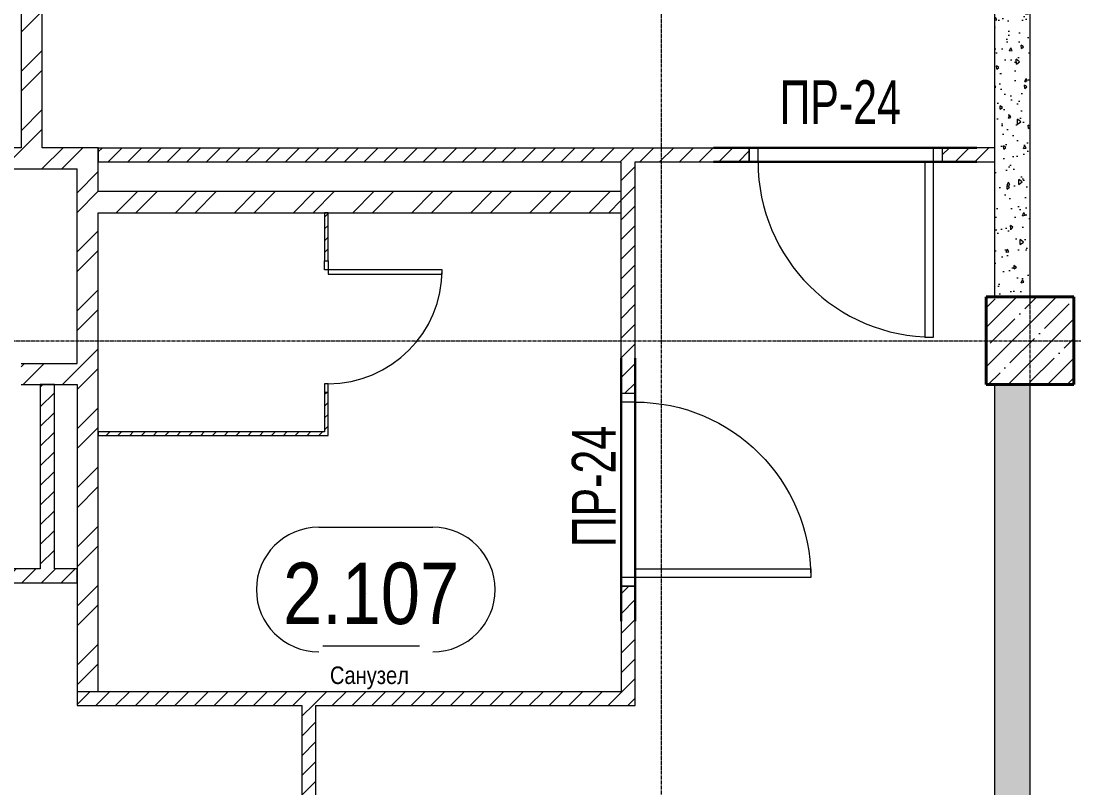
# Model space of a CAD drawing. Header units: millimetres. Extents: x -65509 to 912790, y 446 to 713294.
# Drawn here: x 176045 to 182045, y 221025 to 225398 of the extents above; entities that cross this region are included whole.
import ezdxf
from ezdxf.enums import TextEntityAlignment as Align

# ---------------------------------------------------------------- set-up
doc = ezdxf.new("R2010")
doc.units = ezdxf.units.MM
doc.linetypes.add('CENTER2', pattern=[28.575, 19.05, -3.175, 3.175, -3.175])
doc.linetypes.add('HIDDEN2', pattern=[4.7625, 3.175, -1.5875])
doc.layers.get('Defpoints').update_dxf_attribs({"color": 250})
for name, color, linetype, lineweight in [('АР_Area', 250, 'Continuous', 5), ('АР_Двери', 5, 'Continuous', 9), ('АР_Колонны', 250, 'Continuous', 30), ('АР_Стены ГКЛ', 250, 'Continuous', 15), ('АР_Стены ЖБ', 250, 'Continuous', 35), ('АР_Стены кирпич', 250, 'Continuous', 20), ('АР_Стены ПЕНОблок', 250, 'Continuous', 20), ('АР_Штриховка', 250, 'Continuous', 0), ('Двери кабины', 250, 'Continuous', 0), ('РД_Оси_100', 250, 'Continuous', 0)]:
    doc.layers.add(name, color=color, linetype=linetype, lineweight=lineweight)
doc.layers.add('РД_Перемычка инж проемов', color=250, linetype='Continuous')
doc.layers.add('РД_Проем', color=250, linetype='Continuous', lineweight=0, plot=False)
doc.layers.add('РД_проем_инж перемыч_подсчет', color=250, linetype='Continuous', lineweight=30, plot=False)
doc.styles.add('Arial0', font='arial.ttf')
doc.styles.add('style1', font='ARIALN.TTF')
doc.styles.add('ккк', font='isocpeur.ttf', dxfattribs={"width": 0.85, "oblique": 15})
pattern_1 = [(95, (142195.16, 127275.07), (140.09465, 117.55338), [19.05, -209.55]), (40, (142195.16, 127275.07), (-160.01845, 110.17673), [15.24, -167.6406]), (145.45144, (142206.83, 127284.87), (-19.9238, 227.7301), [16.19, -178.09024]), (91.1842, (142159.24, 127311), (221.41024, 161.9534), [28.575, -314.325]), (141.63556, (142177.7, 127324.5), (-7.0866, 342.82676), [24.285, -267.1356]), (36.18415, (142159.24, 127311), (-7.0866, 342.8268), [22.86, -251.4597]), (66, (142186.18, 127319.97), (179.51998, 34.89515), [19.05, -209.55]), (11, (142186.18, 127319.97), (-86.53993, 173.9412), [15.24, -167.64]), (116.45145, (142201.14, 127322.88), (92.98005, 208.83634), [16.19, -178.08994]), (82.5, (142195.16, 127275.07), (-57.60547, 61.973414), [0, -165.608, 0, -170.18, 0, -168.275]), (52.5, (142195.16, 127275.07), (-23.58973, 118.087), [0, -97.028, 0, -161.798, 0, -64.135]), (12.5, (142155.105, 127235.02), (99.927863, 91.826196), [0, -63.5, 0, -198.12, 0, -262.89]), (2.5, (142137.14, 127217.06), (86.7639, 122.72239), [0, -82.55, 0, -131.572, 0, -186.69])]
pattern_2 = [(45, (142195.16, 127275.07), (-56.1266, 56.1266), [])]

# ---------------------------------------------------------------- blocks, each defined once
blk = doc.blocks.new('СОШ_2200_АР_ОСИ_М100_28.05.24')
at = {"layer": 'РД_Оси_100', "linetype": 'CENTER2'}
for p, q in [((37500, -6155), (37500, 139938.679)), ((-5954.958, 96300), (119910, 96300))]:
    blk.add_line(p, q, dxfattribs=at)
at = {"layer": 'РД_Оси_100', "color": 1, "linetype": 'CENTER2'}
blk.add_line((39600, -6155), (39600, 139938.679), dxfattribs=at)
blk = doc.blocks.new('MOK-МаркаПом_овал_ареал')
for p, q in [((-2.986, 3.764), (3.522, 3.764)), ((-2.75, -3), (2.75, -3))]:
    blk.add_line(p, q)
for centre, radius, start, end in [((-2.986, 0.215), 3.55, 90, 270), ((3.522, 0.215), 3.55, 270, 90), ((-7.411, 0), 7.161, 0, 0.00095)]:
    blk.add_arc(centre, radius, start, end)
at = {"color": 0, "style": 'style1'}
blk.add_attdef('АР-ПОМЕЩЕНИЕ:НОМЕР', text='', height=3, dxfattribs=at).set_placement((0.261, 0), align=Align.MIDDLE)
blk = doc.blocks.new('MOK-МаркаПеремычки')
at = {"color": 0, "style": 'ккк', "oblique": 15, "width": 0.85}
blk.add_attdef('АР-ПРОЕМ:ПЕРЕМЫЧКА', text='', height=2.5, dxfattribs=at).set_placement((0, 0), align=Align.MIDDLE)

msp = doc.modelspace()

# ---------------------------------------------------------------- hatches: boundary and pattern name
at = {"layer": 'АР_Штриховка', "linetype": 'Continuous', "lineweight": 0}
h = msp.add_hatch(dxfattribs=at)
h.set_pattern_fill('ANSI32', color=256, scale=25, style=0)
h.set_pattern_definition([(45, (142195.16, 127275.07), (-168.3798, 168.3798), []), (45, (142307.4, 127275.07), (-168.3798, 168.3798), [])])
h.paths.add_polyline_path([(176045.157, 224675.073), (176125.157, 224645.073), (176165.157, 224675.073), (176165.157, 227675.073), (176045.157, 227675.073)], flags=0)
h = msp.add_hatch(dxfattribs=at)
h.set_pattern_fill('AR-CONC', color=256, angle=-315, style=0)
h.set_pattern_definition(pattern_1)
h.paths.add_polyline_path([(181795.157, 227375.073), (181595.157, 227375.073), (181595.157, 224675.073), (181795.157, 224675.073)], flags=0)
h.paths.add_polyline_path([(181795.157, 224675.073), (181595.157, 224675.073), (181595.157, 223825.073), (181795.157, 223825.073)], flags=0)
h = msp.add_hatch(dxfattribs=at)
h.set_pattern_fill('ANSI32', color=256, scale=25, angle=-360, style=0)
h.set_pattern_definition([(45, (142195.16, 127275.07), (-168.3798, 168.3798), []), (45, (142307.4, 127275.07), (-168.3798, 168.3798), [])])
h.paths.add_polyline_path([(175665.157, 224675.073), (175665.157, 224555.073), (176165.157, 224555.073), (176125.157, 224645.073), (176045.157, 224675.073)], flags=0)
h.paths.add_polyline_path([(176165.157, 224675.073), (176125.157, 224645.073), (176165.157, 224555.073), (176365.157, 224555.073), (176485.157, 224675.073)], flags=0)
h = msp.add_hatch(dxfattribs=at)
h.set_pattern_fill('ANSI32', color=256, scale=25, style=0)
h.set_pattern_definition([(45, (142195.16, 127275.07), (-168.3798, 168.3798), []), (45, (142307.4, 127275.07), (-168.3798, 168.3798), [])])
h.paths.add_polyline_path([(176365.157, 224305.073), (176455.157, 224345.073), (176485.157, 224425.073), (176485.157, 224675.073), (176365.157, 224555.073)], flags=0)
h.paths.add_polyline_path([(176485.157, 223325.073), (176395.157, 223365.073), (176365.157, 223325.073), (176365.157, 221575.073), (176485.157, 221575.073)], flags=0)
h.paths.add_polyline_path([(176365.157, 223445.073), (176395.157, 223365.073), (176485.157, 223325.073), (176485.157, 224305.073), (176455.157, 224345.073), (176365.157, 224305.073)], flags=0)
at = {"layer": 'АР_Штриховка', "linetype": 'Continuous', "lineweight": 0, "ltscale": 0.5}
h = msp.add_hatch(dxfattribs=at)
h.set_pattern_fill('ANSI31', color=256, scale=25, style=0)
h.set_pattern_definition(pattern_2)
h.paths.add_polyline_path([(181295.157, 224675.073), (181295.157, 224595.073), (181595.157, 224595.073), (181595.157, 224675.073)], flags=0)
h.paths.add_polyline_path([(180195.157, 224595.073), (180195.157, 224675.073), (179465.157, 224675.073), (179491.824, 224615.073), (179545.157, 224595.073)], flags=0)
h.paths.add_polyline_path([(179465.157, 224595.073), (179491.824, 224615.073), (179465.157, 224675.073), (176485.157, 224675.073), (176485.157, 224595.073)], flags=0)
h = msp.add_hatch(dxfattribs=at)
h.set_pattern_fill('ANSI31', color=256, scale=25, angle=-360, style=0)
h.set_pattern_definition([(45, (142195.16, 127275.07), (-56.1266, 56.1266), [])])
h.paths.add_polyline_path([(179545.157, 224595.073), (179491.824, 224615.073), (179465.157, 224595.073), (179465.157, 224305.073), (179545.157, 224305.073)], flags=0)
h.paths.add_polyline_path([(179545.157, 224305.073), (179465.157, 224305.073), (179465.157, 223275.073), (179545.157, 223275.073)], flags=0)
h.paths.add_polyline_path([(179545.157, 222175.073), (179465.157, 222175.073), (179465.157, 221575.073), (179545.157, 221495.073)], flags=0)
at = {"layer": 'АР_Штриховка', "linetype": 'Continuous', "lineweight": 0}
h = msp.add_hatch(dxfattribs=at)
h.set_pattern_fill('ANSI32', color=256, scale=25, angle=-360, style=0)
h.set_pattern_definition([(45, (142195.16, 127275.07), (-168.3798, 168.3798), []), (45, (142307.4, 127275.07), (-168.3798, 168.3798), [])])
h.paths.add_polyline_path([(176485.157, 224425.073), (176455.157, 224345.073), (176485.157, 224305.073), (179465.157, 224305.073), (179465.157, 224425.073)], flags=0)
h = msp.add_hatch(dxfattribs=at)
h.set_pattern_fill('ANSI31', color=256, scale=15, style=0)
h.set_pattern_definition([(45, (142195.157, 127275.073), (-33.67596, 33.67596), [])])
h.paths.add_polyline_path([(177775.157, 223055.073), (177795.157, 223035.073), (177795.157, 223280.073), (177775.157, 223280.073)], flags=0)
h.paths.add_polyline_path([(177775.157, 224030.073), (177795.157, 224030.073), (177795.157, 224305.073), (177775.157, 224305.073)], flags=0)
at = {"layer": 'АР_Штриховка', "linetype": 'Continuous', "lineweight": 5}
h = msp.add_hatch(dxfattribs=at)
h.set_pattern_fill('ANSI35', color=256, scale=25, style=0)
h.set_pattern_definition([(45, (142195.16, 127275.07), (-112.2532, 112.2532), []), (45, (142307.41, 127275.07), (-112.2532, 112.2532), [198.4375, -39.6875, 0, -39.6875])])
h.paths.add_polyline_path([(181545.157, 223325.073), (182045.157, 223325.073), (182045.157, 223825.073), (181545.157, 223825.073)], flags=0)
at = {"layer": 'АР_Штриховка', "linetype": 'Continuous', "lineweight": 0}
h = msp.add_hatch(dxfattribs=at)
h.set_pattern_fill('ANSI32', color=256, scale=25, style=0)
h.set_pattern_definition([(45, (142195.16, 127275.07), (-168.3798, 168.3798), []), (45, (142307.4, 127275.07), (-168.3798, 168.3798), [])])
h.paths.add_polyline_path([(176045.157, 223445.073), (176045.157, 223325.073), (176154.884, 223325.073), (176154.884, 223445.073)], flags=0)
h.paths.add_polyline_path([(176154.884, 223445.073), (176154.884, 223325.073), (176234.884, 223325.074), (176234.884, 223325.073), (176365.157, 223325.073), (176395.157, 223365.073), (176365.157, 223445.073)], flags=0)
at = {"layer": 'АР_Штриховка', "linetype": 'Continuous', "lineweight": 0, "ltscale": 0.5}
h = msp.add_hatch(dxfattribs=at)
h.set_pattern_fill('ANSI31', color=256, scale=25, angle=-360, style=0)
h.set_pattern_definition([(45, (142195.16, 127275.07), (-56.1266, 56.1266), [])])
h.paths.add_polyline_path([(176234.884, 223325.074), (176154.884, 223325.073), (176154.899, 222275.073), (176181.566, 222255.073), (176234.899, 222275.073)], flags=0)
at = {"layer": 'АР_Штриховка', "linetype": 'Continuous', "lineweight": 0}
h = msp.add_hatch(dxfattribs=at)
h.set_pattern_fill('AR-CONC', color=256, angle=-315, style=0)
h.set_pattern_definition(pattern_1)
h.paths.add_polyline_path([(181795.157, 223325.073), (181595.157, 223325.073), (181595.157, 218425.242), (181795.157, 218425.242)], flags=0)
h.paths.add_polyline_path([(181795.157, 218425.242), (181595.157, 218425.242), (181595.157, 218425.073), (181795.157, 218425.073)], flags=0)
h = msp.add_hatch(dxfattribs=at)
h.set_pattern_fill('ANSI31', color=256, scale=15, style=0)
h.set_pattern_definition([(45, (142195.157, 127275.073), (-33.67596, 33.67596), [])])
h.paths.add_polyline_path([(177795.157, 223035.073), (177775.157, 223055.073), (176485.157, 223055.073), (176485.157, 223035.073)], flags=0)
at = {"layer": 'АР_Штриховка', "linetype": 'Continuous', "lineweight": 0, "ltscale": 0.5}
h = msp.add_hatch(dxfattribs=at)
h.set_pattern_fill('ANSI31', color=256, scale=25, style=0)
h.set_pattern_definition(pattern_2)
h.paths.add_polyline_path([(176365.157, 222195.073), (176365.157, 222275.073), (176234.899, 222275.073), (176181.566, 222255.073), (176154.899, 222195.073)], flags=0)
h.paths.add_polyline_path([(176154.899, 222195.073), (176181.566, 222255.073), (176154.899, 222275.073), (172275.157, 222275.073), (172195.157, 222195.073)], flags=0)
h = msp.add_hatch(dxfattribs=at)
h.set_pattern_fill('ANSI31', color=256, scale=25, style=0)
h.set_pattern_definition(pattern_2)
h.paths.add_polyline_path([(176485.157, 221495.073), (176485.157, 221575.073), (176365.157, 221575.073), (176365.157, 221495.073)], flags=0)
h.paths.add_polyline_path([(179545.157, 221495.073), (179465.157, 221575.073), (177725.182, 221575.073), (177698.515, 221515.073), (177725.182, 221495.073)], flags=0)
h.paths.add_polyline_path([(177645.182, 221495.073), (177698.515, 221515.073), (177725.182, 221575.073), (176485.157, 221575.073), (176485.157, 221495.073)], flags=0)
h = msp.add_hatch(dxfattribs=at)
h.set_pattern_fill('ANSI31', color=256, scale=25, style=0)
h.set_pattern_definition([(45, (142195.16, 127275.07), (-56.1266, 56.1266), [])])
h.paths.add_polyline_path([(177645.182, 218125.073), (177725.182, 218125.073), (177725.182, 221495.073), (177698.515, 221515.073), (177645.182, 221495.073)], flags=0)

# ---------------------------------------------------------------- linework, layer by layer
at = {"layer": 'АР_Двери', "linetype": 'Continuous', "lineweight": 9}
for points in [[(180245.157, 224675.073), (180195.157, 224675.073), (180195.157, 224595.073), (180245.157, 224595.073)], [(181245.157, 224675.073), (181295.157, 224675.073), (181295.157, 224595.073), (181245.157, 224595.073)], [(181245.157, 224595.073), (181195.157, 224595.073), (181195.157, 223595.073), (181245.157, 223595.073)], [(179465.157, 223225.073), (179465.157, 223275.073), (179545.157, 223275.073), (179545.157, 223225.073)], [(179545.157, 222225.073), (179545.157, 222275.073), (180545.157, 222275.073), (180545.157, 222225.073)], [(179465.157, 222225.073), (179465.157, 222175.073), (179545.157, 222175.073), (179545.157, 222225.073)]]:
    msp.add_lwpolyline(points, close=True, dxfattribs=at)
msp.add_arc((181245.157, 224595.073), 1000, 180, 270, dxfattribs=at)
at = {"layer": 'АР_Двери', "linetype": 'Continuous', "lineweight": 9, "extrusion": (0, 0, -1)}
msp.add_arc((-179545.157, 222225.073), 1000, 90, 180, dxfattribs=at)
at = {"layer": 'АР_Колонны', "linetype": 'HIDDEN2', "lineweight": 25}
for p, q in [((181545.157, 223825.073), (182045.157, 223825.073)), ((181545.157, 223325.073), (181545.157, 223825.073)), ((182045.157, 223825.073), (182045.157, 223325.073)), ((182045.157, 223325.073), (181545.157, 223325.073))]:
    msp.add_line(p, q, dxfattribs=at)
at = {"layer": 'АР_Колонны', "linetype": 'Continuous', "lineweight": 35}
for p, q in [((181545.157, 223825.073), (182045.157, 223825.073)), ((181545.157, 223325.073), (181545.157, 223825.073)), ((182045.157, 223325.073), (182045.157, 223825.073)), ((181545.157, 223325.073), (182045.157, 223325.073)), ((181545.157, 223325.073), (182045.157, 223325.073))]:
    msp.add_line(p, q, dxfattribs=at)
at = {"layer": 'АР_Стены ГКЛ', "linetype": 'Continuous', "lineweight": 15}
for p, q in [((177795.157, 224305.073), (177775.157, 224305.073)), ((177775.157, 224305.073), (177775.157, 224030.073)), ((177795.157, 224030.073), (177795.157, 224305.073)), ((177775.157, 224030.073), (177795.157, 224030.073)), ((177795.157, 223280.073), (177775.157, 223280.073)), ((177775.157, 223280.073), (177775.157, 223055.073)), ((177795.157, 223035.073), (177795.157, 223280.073)), ((177775.157, 223055.073), (176485.157, 223055.073)), ((176485.157, 223055.073), (176485.157, 223035.073)), ((176485.157, 223035.073), (177795.157, 223035.073))]:
    msp.add_line(p, q, dxfattribs=at)
at = {"layer": 'АР_Стены ЖБ', "linetype": 'Continuous', "lineweight": 40}
for p, q in [((182045.157, 223825.073), (181545.157, 223825.073)), ((181545.157, 223825.073), (181545.157, 223325.073)), ((182045.157, 223325.073), (182045.157, 223825.073)), ((181545.157, 223325.073), (182045.157, 223325.073))]:
    msp.add_line(p, q, dxfattribs=at)
at = {"layer": 'АР_Стены кирпич', "linetype": 'Continuous', "lineweight": 20}
for p, q in [((176045.157, 227675.073), (176045.157, 224675.073)), ((176165.157, 224675.073), (176165.157, 227675.073)), ((176045.157, 224675.073), (175665.157, 224675.073)), ((176485.157, 224675.073), (176165.157, 224675.073)), ((176485.157, 224425.073), (176485.157, 224675.073)), ((175665.157, 224555.073), (176165.157, 224555.073)), ((176165.157, 224555.073), (176365.157, 224555.073)), ((176365.157, 223445.073), (176365.157, 224555.073)), ((179465.157, 224425.073), (176485.157, 224425.073)), ((179465.157, 224305.073), (179465.157, 224425.073)), ((176485.157, 221575.073), (176485.157, 224305.073)), ((176485.157, 224305.073), (179465.157, 224305.073)), ((176045.157, 223445.073), (176365.157, 223445.073)), ((176045.157, 223325.073), (176154.884, 223325.073)), ((176154.884, 223325.073), (176234.884, 223325.074)), ((176234.884, 223325.074), (176234.884, 223325.073)), ((176234.884, 223325.073), (176365.157, 223325.073)), ((176365.157, 223325.073), (176365.157, 221575.073)), ((176365.157, 221575.073), (176485.157, 221575.073))]:
    msp.add_line(p, q, dxfattribs=at)
at = {"layer": 'АР_Стены ПЕНОблок', "linetype": 'Continuous', "lineweight": 20}
for p, q in [((181595.157, 223825.073), (181595.157, 227375.073)), ((181795.157, 223825.073), (181795.157, 227375.073)), ((176485.157, 224675.073), (180195.157, 224675.073)), ((176485.157, 224675.073), (176485.157, 224595.073)), ((180195.157, 224595.073), (180195.157, 224675.073)), ((181295.157, 224675.073), (181295.157, 224595.073)), ((181595.157, 224675.073), (181295.157, 224675.073)), ((181595.157, 224595.073), (181595.157, 224675.073)), ((176485.157, 224595.073), (179465.157, 224595.073)), ((179465.157, 223275.073), (179465.157, 224595.073)), ((179545.157, 224595.073), (180195.157, 224595.073)), ((179545.157, 223275.073), (179545.157, 224595.073)), ((181295.157, 224595.073), (181595.157, 224595.073)), ((181595.157, 223825.073), (181795.157, 223825.073)), ((176234.884, 223325.074), (176154.884, 223325.073)), ((176154.884, 223325.073), (176154.899, 222275.073)), ((176234.899, 222275.073), (176234.884, 223325.074)), ((181595.157, 218425.073), (181595.157, 223325.073)), ((181795.157, 223325.073), (181595.157, 223325.073)), ((181795.157, 218425.073), (181795.157, 223325.073)), ((179465.157, 223275.073), (179545.157, 223275.073)), ((176154.899, 222275.073), (172275.157, 222275.073)), ((176365.157, 222275.073), (176234.899, 222275.073)), ((176365.157, 222195.073), (176365.157, 222275.073)), ((172195.157, 222195.073), (176365.157, 222195.073)), ((179545.157, 222175.073), (179465.157, 222175.073)), ((179465.157, 222175.073), (179465.157, 221575.073)), ((179545.157, 221495.073), (179545.157, 222175.073)), ((176365.157, 221575.073), (179465.157, 221575.073)), ((176365.157, 221575.073), (176365.157, 221495.073)), ((176365.157, 221495.073), (177645.182, 221495.073)), ((177645.182, 221495.073), (177645.182, 218125.073)), ((177725.182, 221495.073), (179545.157, 221495.073)), ((177725.182, 218125.073), (177725.182, 221495.073))]:
    msp.add_line(p, q, dxfattribs=at)
at = {"layer": 'Двери кабины', "linetype": 'Continuous', "lineweight": 0}
for points in [[(177775.157, 223980.073), (177775.157, 224030.073), (177795.157, 224030.073), (177795.157, 223980.073)], [(177795.157, 223980.073), (177795.157, 223955.073), (178445.157, 223955.073), (178445.157, 223980.073)], [(177775.157, 223330.073), (177775.157, 223280.073), (177795.157, 223280.073), (177795.157, 223330.073)]]:
    msp.add_lwpolyline(points, close=True, dxfattribs=at)
msp.add_arc((177795.157, 223980.073), 650, 270, 0, dxfattribs=at)
at = {"layer": 'РД_Проем', "linetype": 'Continuous', "lineweight": 0}
for p, q in [((181295.157, 224675.073), (180195.157, 224675.073)), ((181295.157, 224595.073), (180195.157, 224595.073)), ((179465.157, 222175.073), (179465.157, 223275.073)), ((179545.157, 222175.073), (179545.157, 223275.073))]:
    msp.add_line(p, q, dxfattribs=at)
at = {"layer": 'РД_проем_инж перемыч_подсчет', "linetype": 'Continuous', "lineweight": 30}
for p, q in [((181491.165, 224675.073), (179991.165, 224675.073)), ((181491.165, 224595.073), (179991.165, 224595.073)), ((179465.157, 221975.073), (179465.157, 223475.073)), ((179545.157, 221975.073), (179545.157, 223475.073))]:
    msp.add_line(p, q, dxfattribs=at)

# ---------------------------------------------------------------- block references
at = {"layer": 'АР_Area', "linetype": 'Continuous', "lineweight": 5}
ref = msp.add_blockref('MOK-МаркаПом_овал_ареал', (178039.825, 222134.669), dxfattribs=dict(at, xscale=100, yscale=100, zscale=100))
ref.add_attrib('АР-ПОМЕЩЕНИЕ:НОМЕР', '2.107', dxfattribs={"layer": '0', "color": 0, "height": 350, "style": 'style1'}).set_placement((178039.825, 222134.669), align=Align.MIDDLE)
ref.add_attrib('АР-ПОМЕЩЕНИЕ:НАИМЕНОВАНИЕ', 'Санузел', dxfattribs={"layer": 'Defpoints', "color": 2, "height": 100, "style": 'style1'}).set_placement((178030.41, 221653.276), align=Align.MIDDLE)
at = {"layer": 'РД_Оси_100'}
msp.add_blockref('СОШ_2200_АР_ОСИ_М100_28.05.24', (142195.157, 127275.073), dxfattribs=at)
at = {"layer": 'РД_Перемычка инж проемов', "linetype": 'Continuous', "lineweight": -3}
ref = msp.add_blockref('MOK-МаркаПеремычки', (180712.971, 224936.909, 200), dxfattribs=dict(at, xscale=100, yscale=100, zscale=100))
ref.add_attrib('АР-ПРОЕМ:ПЕРЕМЫЧКА', 'ПР-24', dxfattribs={"layer": '0', "color": 0, "height": 250, "style": 'Arial0', "width": 0.7}).set_placement((180712.971, 224936.909, 200), align=Align.MIDDLE)
ref = msp.add_blockref('MOK-МаркаПеремычки', (179307.022, 222743.445, 200), dxfattribs=dict(at, xscale=100, yscale=100, zscale=100, rotation=89.99999999999997))
ref.add_attrib('АР-ПРОЕМ:ПЕРЕМЫЧКА', 'ПР-24', dxfattribs={"layer": '0', "color": 0, "height": 250, "rotation": 90, "style": 'Arial0', "width": 0.7}).set_placement((179307.022, 222743.445, 200), align=Align.MIDDLE)

doc.saveas('drawing.dxf')
